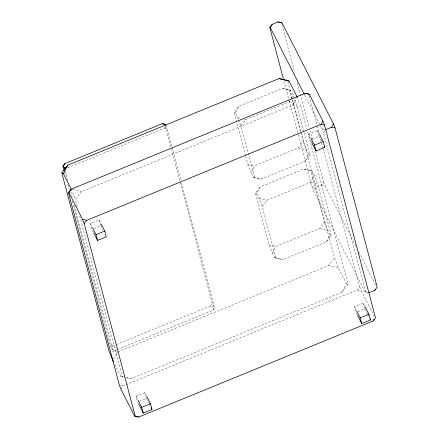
<?xml version="1.0" encoding="UTF-8"?>
<svg xmlns="http://www.w3.org/2000/svg" width="439" height="439" viewBox="0 0 439 439"><rect width="100%" height="100%" fill="white"/><g stroke="black" fill="none" stroke-linecap="round" stroke-linejoin="round"><path stroke-width="0.33" stroke-dasharray="2.19 1.65" d="M67.628 167.841L164.565 128.117L165.904 125.559L167.133 128.66L180.797 180.292M116.5 349.845L115.232 350.36L112.664 349.817L111.638 348.489L112.971 345.932L115.506 344.895M238.388 119.457L235.375 113.119L238.942 106.298L282.628 88.398L290.711 90.439L292.972 94.873L296.248 103.143L303.881 131.991M113.46 359.552L117.323 352.166L111.402 350.909M121.054 389.437L122.838 386.024L125.373 384.987M304.057 132.649L309.956 154.945L305.149 161.168L261.457 179.068L253.374 177.027L251.113 172.593L254.68 165.772L298.372 147.872L303.179 141.649L292.072 99.68M254.615 177.619L240.907 125.817L245.714 119.595L289.405 101.694L289.998 100.553M291.189 98.281L292.972 94.873M77.28 206.764L75.349 199.476L81.363 191.7L292.528 105.168L296.693 97.211M275.944 258.198L262.231 206.396L258.961 198.132L256.7 193.698L260.267 186.877L303.958 168.977L312.041 171.018L314.297 175.452L317.573 183.721L331.28 235.523L326.473 241.746L282.782 259.647L274.699 257.605L272.443 253.171L269.167 244.902L255.46 193.1L260.267 186.877M117.131 349.587L212.805 310.378L214.144 307.821L212.35 303.612L171.528 149.381M305.149 161.168L308.716 154.347L306.455 149.913L303.179 141.649M272.443 253.171L276.01 246.35L319.696 228.45L324.509 222.227L310.796 170.425M262.231 206.396L267.044 200.173L310.73 182.273L314.297 175.452M368.969 292.676L364.924 291.655L313.55 190.822L315.334 187.415L321.161 185.028L323.565 181.916L315.52 151.521M326.473 241.746L330.04 234.925L327.779 230.497L324.509 222.227M126.267 377.781L130.871 378.758L342.036 292.226L346.497 283.698L338.59 268.191L334.502 257.852L301.549 133.363M245.588 155.801L234.13 112.521L238.942 106.298M365.55 291.951L323.4 132.71L325.809 129.598M116.143 344.631L210.544 305.945L212.35 303.612M212.805 310.378L214.605 308.046L181.499 182.937M117.954 351.902L328.487 265.633L334.502 257.852M342.036 292.226L348.05 284.445L307.563 131.48M126.009 384.729L357.308 289.943L359.711 286.832L323.236 149.013M93.403 232.258L91.916 229.345L90.396 223.588L99.132 220.005L100.915 223.506M311.553 142.159L310.362 139.827L308.842 134.071L317.578 130.493L319.362 133.988M93.787 228.576L100.657 225.761L99.132 220.005M312.239 139.059L319.104 136.249L317.578 130.493M138.51 403.765L137.616 402.014L136.095 396.258L144.832 392.675L146.615 396.176M357.253 314.829L356.062 312.497L354.542 306.74L363.278 303.162L365.061 306.658M139.487 401.246L146.357 398.431L144.832 392.675M357.939 311.728L364.804 308.919L363.278 303.162M289.405 101.694L296.248 103.143M292.528 105.168L301.077 106.979L306.861 128.83M164.565 128.117L167.133 128.66M245.758 156.454L247.843 164.323L254.68 165.772M310.73 182.273L317.573 183.721M298.097 134.488L311.915 186.69L315.334 187.415M269.167 244.902L276.01 246.35M72.215 201.084L110.408 345.389L112.971 345.932M114.689 364.266L120.769 376.201L125.609 377.639M120.56 385.541L122.838 386.024M282.628 88.398L290.711 90.439M304.639 94.967L321.765 128.578L324.651 129.307M237.631 117.548L241.362 118.492M244.474 119.282L245.714 119.595M298.372 147.872L306.455 149.913M303.958 168.977L312.041 171.018M321.161 185.028L325.2 186.048L355.716 245.933M253.374 177.027L261.457 179.068M258.961 198.132L267.044 200.173M319.696 228.45L327.779 230.497M72.523 189.461L81.363 191.7M328.487 265.633L338.59 268.191M274.699 257.605L282.782 259.647M364.924 291.655L367.816 292.385M357.308 289.943L361.346 290.969L374.28 316.349M210.544 305.945L213.579 306.713M112.197 349.598L115.232 350.36M120.769 376.201L123.924 376.997M126.448 377.639L130.871 378.758M234.13 112.521L235.375 113.119M308.716 154.347L309.956 154.945M255.46 193.1L256.7 193.698M330.04 234.925L331.28 235.523M346.497 283.698L348.05 284.445M214.144 307.821L214.605 308.046M319.104 136.249L321.48 140.914M308.842 134.071L310.625 137.572M358.828 252.046L375.954 285.657M364.804 308.919L367.476 314.165M367.772 314.747L368.667 316.497M354.542 306.74L356.325 310.241M100.657 225.761L103.033 230.426M90.396 223.588L92.179 227.089M146.357 398.431L148.733 403.095M149.03 403.682L149.918 405.433M136.095 396.258L137.879 399.759M321.765 128.578L323.4 132.71M296.989 96.64L301.077 106.979M323.565 181.916L325.2 186.048M359.711 286.832L361.346 290.969M311.915 186.69L313.55 190.822M238.64 120.094L240.907 125.817M247.843 164.323L251.113 172.593M71.261 189.143L75.349 199.476M110.408 345.389L111.638 348.489M309.204 96.004L319.202 133.774M320.602 139.075L323.06 148.349M281.942 24.655L294.887 73.554M297.335 82.801L309.226 127.733M309.923 130.378L312.37 139.629M287.88 81.709L292.44 98.929M292.615 99.587L301.373 132.699M289.471 89.847L291.902 99.027M283.934 80.968L289.005 100.13M289.18 100.794L297.922 133.829M165.399 126.212L171.353 148.722M79.733 216.032L122.322 376.942M65.362 171.095L68.166 181.686M70.794 191.618L72.194 196.913M74.476 205.518L112.664 349.817M64.681 172.62L65.559 175.929M67.836 184.539L69.06 189.171"/><path stroke-width="0.66" d="M64.698 169.196L63.397 166.227L64.736 163.67L162.309 123.683L165.338 124.451L165.904 125.559M71.261 189.143L63.353 173.63L67.815 165.108L278.979 78.576L287.529 80.386L289.081 81.127L296.989 96.64M135.228 416.326L84.195 223.511L82.559 219.374L69.005 192.781L70.789 189.374L305.259 93.293L309.297 94.314L322.852 120.906L324.487 125.044L375.521 317.858L373.112 320.969L138.647 417.05L134.603 416.029L121.054 389.437L119.419 385.299L68.385 192.485L70.789 189.374M304.331 94.358L270.391 27.745L272.175 24.337L277.997 21.95L282.041 22.971L333.415 123.803L335.05 127.936L377.2 287.177L374.796 290.289L368.969 292.676M84.195 223.511L86.598 220.4L321.068 124.319L322.852 120.906M325.809 129.598L331.632 127.211L333.415 123.803M374.796 290.289L375.389 289.153M373.112 320.969L374.006 319.263M64.154 170.634L62.931 166.002L64.736 163.67M113.471 361.884L108.773 350.349L61.8 172.884L67.815 165.108M283.583 79.646L269.771 27.448L272.175 24.337M104.778 231.09L106.298 236.84L97.562 240.424L96.037 234.667L104.778 231.09L101.211 224.088M323.225 141.572L324.75 147.328L316.009 150.906L314.489 145.15L323.225 141.572L319.658 134.575M150.478 403.759L151.998 409.51L143.262 413.094L141.737 407.337L150.478 403.759L146.911 396.757M368.925 314.242L370.45 319.998L361.709 323.576L360.189 317.82L368.925 314.242L365.358 307.245M321.068 124.319L324.487 125.044M331.632 127.211L335.05 127.936M277.997 21.95L282.041 22.971M278.979 78.576L289.081 81.127M305.259 93.293L309.297 94.314M162.309 123.683L165.338 124.451M63.962 167.336L65.779 167.791M82.559 219.374L86.598 220.4M134.603 416.029L138.647 417.05M269.771 27.448L270.391 27.745M62.931 166.002L63.397 166.227M61.8 172.884L63.353 173.63M68.385 192.485L69.005 192.781M324.152 146.16L324.75 147.328M310.922 138.153L314.489 145.15M311.849 142.741L316.009 150.906M369.852 318.829L370.45 319.998M356.622 310.823L360.189 317.82M357.549 315.411L361.709 323.576M92.475 227.671L96.037 234.667M93.699 232.84L97.562 240.424M151.109 407.765L151.998 409.51M138.175 400.341L141.737 407.337M138.806 404.346L143.262 413.094"/></g></svg>
